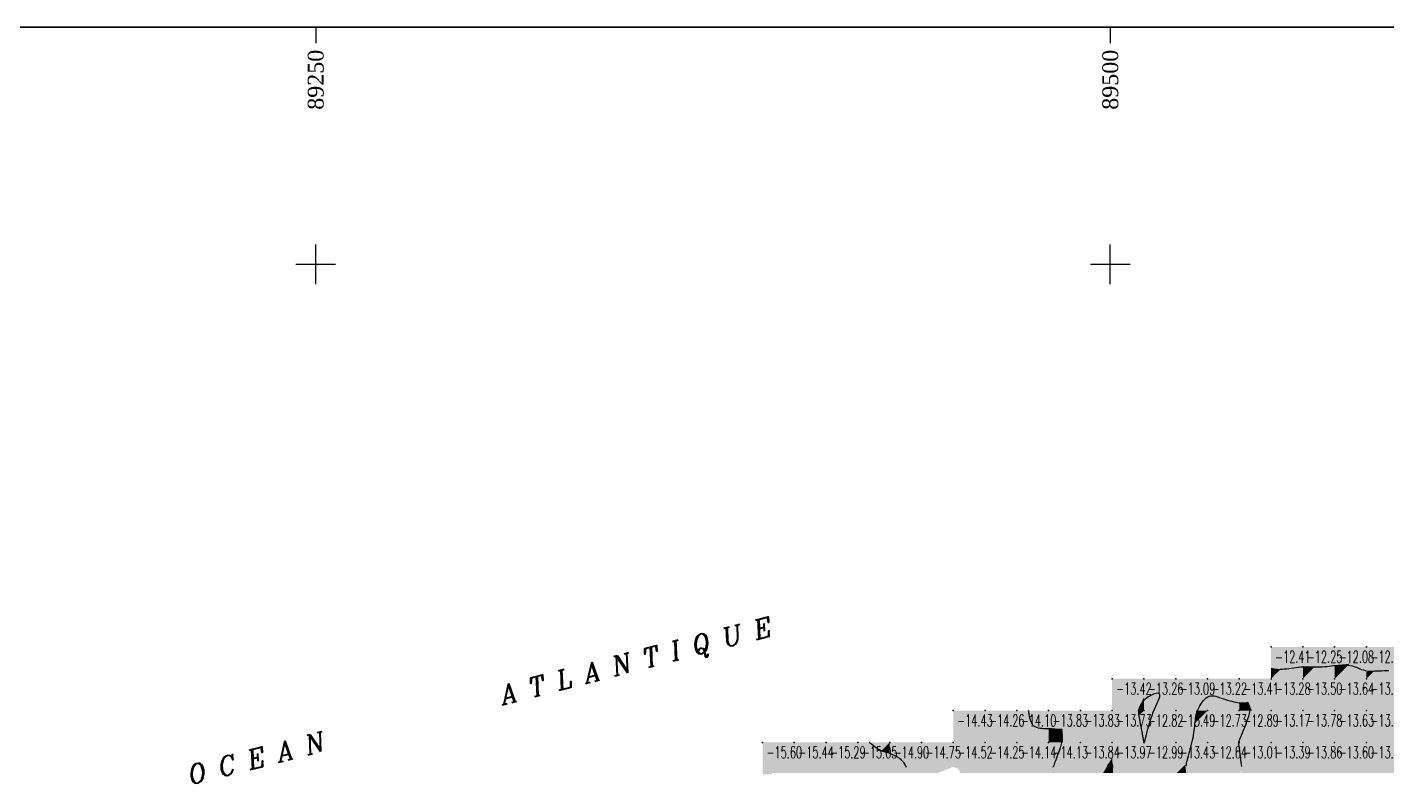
# Model space of a CAD drawing. Header units: millimetres. Extents: x 88261 to 90953, y 390274 to 392322.
# Drawn here: x 89158.9 to 89586.7, y 392089.9 to 392322.1 of the extents above; entities that cross this region are included whole.
import ezdxf
from ezdxf.enums import TextEntityAlignment as Align

# ---------------------------------------------------------------- set-up
doc = ezdxf.new("R2010")
doc.units = ezdxf.units.MM
doc.header["$LTSCALE"] = 25
for name, color, linetype in [('Carroyage(1)', 7, 'Continuous'), ('Carroyage(1)_Croix', 7, 'Continuous'), ('Carroyage(1)_Textes', 7, 'Continuous'), ('CN_03_00', 7, 'Continuous'), ('CN_04_00', 242, 'Continuous'), ('COTEAlt', 7, 'Continuous'), ('HYDRO', 7, 'Continuous'), ('TN_COLORIAGE', 7, 'Continuous')]:
    doc.layers.add(name, color=color, linetype=linetype)
doc.styles.add('ROMANC', font='romanc.shx')
doc.styles.add('Simplex 1.0', font='Simplex.shx', dxfattribs={"width": 0.99, "height": 2.5})
doc.styles.get("Standard").update_dxf_attribs({"font": 'times.ttf'})

# ---------------------------------------------------------------- blocks, each defined once
blk = doc.blocks.new('COTE')
at = {"color": 0}
blk.add_point((0, 0), dxfattribs=at)
at = {"layer": 'COTEAlt'}
blk.add_attdef('ALT', text='', height=3.75, dxfattribs=at).set_placement((1.25, -1.25), align=Align.TOP_LEFT)

msp = doc.modelspace()

# ---------------------------------------------------------------- linework, layer by layer
at = {"elevation": 14.57}
msp.add_lwpolyline([(88260.96, 392322.08), (90951.88, 392322.08), (90951.88, 390274.46), (88260.96, 390274.46)], close=True, dxfattribs=at)
at = {"layer": 'Carroyage(1)'}
for p, q in [((89249.65, 392322.08), (89249.65, 392317.08)), ((89499.65, 392322.08), (89499.65, 392317.08))]:
    msp.add_line(p, q, dxfattribs=at)
msp.add_lwpolyline([(88260.96, 390274.46), (90951.88, 390274.46), (90951.88, 392322.08), (88260.96, 392322.08)], close=True, dxfattribs=at)
at = {"layer": 'Carroyage(1)_Croix'}
for p, q in [((89249.65, 392241.29), (89249.65, 392253.79)), ((89499.65, 392241.29), (89499.65, 392253.79)), ((89243.4, 392247.54), (89255.9, 392247.54)), ((89493.4, 392247.54), (89505.9, 392247.54))]:
    msp.add_line(p, q, dxfattribs=at)
at = {"layer": 'CN_03_00', "flags": 128}
for points, elevation in [([(89550.25, 392120.47), (89550.25, 392120.47), (89550.26, 392120.47), (89550.27, 392120.46), (89550.31, 392120.46), (89550.36, 392120.45), (89550.44, 392120.43), (89550.55, 392120.41), (89550.7, 392120.38), (89550.89, 392120.35), (89551.13, 392120.31), (89551.42, 392120.27), (89551.76, 392120.24), (89552.15, 392120.21), (89552.61, 392120.2), (89553.13, 392120.22), (89553.72, 392120.25), (89554.38, 392120.31), (89555.09, 392120.39), (89555.85, 392120.49), (89556.62, 392120.59), (89557.4, 392120.7), (89558.17, 392120.79), (89558.92, 392120.88), (89559.62, 392120.94), (89560.27, 392120.98), (89560.87, 392120.99), (89561.44, 392120.99), (89561.99, 392120.98), (89562.54, 392120.97), (89563.09, 392120.95), (89563.66, 392120.94), (89564.27, 392120.94), (89564.91, 392120.96), (89565.6, 392120.99), (89566.31, 392121.03), (89567.04, 392121.08), (89567.78, 392121.14), (89568.52, 392121.21), (89569.25, 392121.28), (89569.96, 392121.36), (89570.65, 392121.44), (89571.32, 392121.51), (89571.97, 392121.56), (89572.6, 392121.6), (89573.22, 392121.62), (89573.84, 392121.6), (89574.46, 392121.54), (89575.08, 392121.44), (89575.71, 392121.29), (89576.34, 392121.09), (89576.97, 392120.88), (89577.58, 392120.65), (89578.18, 392120.41), (89578.75, 392120.19), (89579.3, 392120), (89579.81, 392119.84), (89580.28, 392119.73), (89580.72, 392119.66), (89581.15, 392119.63), (89581.59, 392119.62), (89582.04, 392119.64), (89582.52, 392119.67), (89583.05, 392119.7), (89583.64, 392119.73), (89584.3, 392119.76), (89585.02, 392119.78), (89585.78, 392119.8), (89586.56, 392119.81), (89587.35, 392119.83)], -13), ([(89523.52, 392089.75), (89523.59, 392090.3), (89523.69, 392090.89), (89523.84, 392091.55), (89524.02, 392092.26), (89524.23, 392093.01), (89524.46, 392093.8), (89524.69, 392094.61), (89524.93, 392095.43), (89525.15, 392096.26), (89525.36, 392097.09), (89525.54, 392097.9), (89525.7, 392098.69), (89525.84, 392099.47), (89525.95, 392100.23), (89526.05, 392100.96), (89526.14, 392101.66), (89526.22, 392102.33), (89526.29, 392102.97), (89526.35, 392103.58), (89526.42, 392104.17), (89526.49, 392104.73), (89526.57, 392105.28), (89526.68, 392105.82), (89526.82, 392106.37), (89527, 392106.93), (89527.22, 392107.5), (89527.49, 392108.1), (89527.8, 392108.7), (89528.15, 392109.3), (89528.54, 392109.87), (89528.96, 392110.39), (89529.4, 392110.86), (89529.85, 392111.26), (89530.32, 392111.56), (89530.8, 392111.76), (89531.29, 392111.86), (89531.79, 392111.88), (89532.31, 392111.83), (89532.84, 392111.72), (89533.4, 392111.57), (89533.98, 392111.39), (89534.59, 392111.18), (89535.23, 392110.97), (89535.89, 392110.75), (89536.56, 392110.54), (89537.23, 392110.35), (89537.89, 392110.16), (89538.53, 392110), (89539.15, 392109.87), (89539.72, 392109.78), (89540.24, 392109.72), (89540.72, 392109.69), (89541.15, 392109.68), (89541.54, 392109.67), (89541.9, 392109.66), (89542.22, 392109.62), (89542.51, 392109.56), (89542.77, 392109.45), (89543, 392109.29), (89543.21, 392109.07), (89543.37, 392108.79), (89543.49, 392108.43), (89543.55, 392108), (89543.55, 392107.48), (89543.49, 392106.87), (89543.36, 392106.17), (89543.14, 392105.38), (89542.87, 392104.51), (89542.55, 392103.6), (89542.2, 392102.68), (89541.84, 392101.78), (89541.49, 392100.92), (89541.16, 392100.13), (89540.87, 392099.44), (89540.63, 392098.88), (89540.45, 392098.43), (89540.31, 392098.09), (89540.2, 392097.83), (89540.13, 392097.63), (89540.08, 392097.5), (89540.05, 392097.4), (89540.03, 392097.32), (89540.01, 392097.26), (89540, 392097.2), (89539.99, 392097.14), (89539.98, 392097.07), (89539.98, 392097), (89539.99, 392096.91), (89539.99, 392096.81), (89540.01, 392096.69), (89540.03, 392096.55), (89540.05, 392096.38), (89540.08, 392096.16), (89540.12, 392095.91), (89540.16, 392095.6), (89540.21, 392095.23), (89540.27, 392094.79), (89540.34, 392094.27), (89540.41, 392093.68), (89540.41, 392093.68), (89540.49, 392093.03), (89540.58, 392092.34), (89540.67, 392091.64), (89540.76, 392090.94), (89540.85, 392090.27), (89540.93, 392089.66)], -13), ([(89473.86, 392107.24), (89473.86, 392107.24), (89473.87, 392107.22), (89473.87, 392107.19), (89473.88, 392107.12), (89473.9, 392107.01), (89473.92, 392106.85), (89473.96, 392106.62), (89474, 392106.31), (89474.06, 392105.93), (89474.14, 392105.48), (89474.25, 392104.98), (89474.4, 392104.46), (89474.59, 392103.94), (89474.82, 392103.44), (89475.12, 392102.99), (89475.49, 392102.59), (89475.92, 392102.28), (89476.42, 392102.04), (89476.96, 392101.86), (89477.55, 392101.74), (89478.16, 392101.66), (89478.79, 392101.61), (89479.42, 392101.59), (89480.05, 392101.58), (89480.66, 392101.58), (89481.24, 392101.56), (89481.8, 392101.54), (89482.31, 392101.49), (89482.79, 392101.4), (89483.22, 392101.28), (89483.59, 392101.1), (89483.91, 392100.86), (89484.16, 392100.56), (89484.34, 392100.18), (89484.47, 392099.74), (89484.52, 392099.22), (89484.51, 392098.63), (89484.44, 392097.96), (89484.3, 392097.22), (89484.1, 392096.4), (89483.84, 392095.51), (89483.53, 392094.56), (89483.19, 392093.59), (89482.83, 392092.63), (89482.48, 392091.69), (89482.15, 392090.8), (89481.85, 392090.01), (89481.61, 392089.32)], -14), ([(89498.75, 392089.7), (89499.02, 392090.11), (89499.3, 392090.44), (89499.56, 392090.67), (89499.79, 392090.77), (89499.98, 392090.71), (89500.14, 392090.53), (89500.26, 392090.25), (89500.35, 392089.89), (89500.42, 392089.49)], -14)]:
    msp.add_lwpolyline(points, dxfattribs=dict(at, elevation=elevation))
at = {"layer": 'CN_03_00', "elevation": -13, "flags": 128}
msp.add_lwpolyline([(89510.18, 392097.13), (89510.19, 392097.12), (89510.2, 392097.1), (89510.21, 392097.09), (89510.22, 392097.08), (89510.24, 392097.08), (89510.25, 392097.08), (89510.27, 392097.08), (89510.29, 392097.09), (89510.31, 392097.1), (89510.33, 392097.12), (89510.35, 392097.14), (89510.37, 392097.16), (89510.39, 392097.18), (89510.4, 392097.21), (89510.41, 392097.23), (89510.43, 392097.26), (89510.44, 392097.31), (89510.46, 392097.39), (89510.49, 392097.53), (89510.54, 392097.74), (89510.61, 392098.05), (89510.71, 392098.47), (89510.85, 392099.02), (89511.03, 392099.72), (89511.24, 392100.54), (89511.49, 392101.47), (89511.77, 392102.46), (89512.09, 392103.51), (89512.43, 392104.59), (89512.8, 392105.67), (89513.2, 392106.72), (89513.61, 392107.73), (89514.03, 392108.67), (89514.42, 392109.55), (89514.76, 392110.34), (89515.03, 392111.03), (89515.21, 392111.61), (89515.26, 392112.08), (89515.17, 392112.41), (89514.93, 392112.6), (89514.54, 392112.66), (89514.05, 392112.6), (89513.48, 392112.45), (89512.86, 392112.21), (89512.23, 392111.9), (89511.61, 392111.53), (89511.04, 392111.13), (89510.53, 392110.7), (89510.09, 392110.25), (89509.72, 392109.8), (89509.4, 392109.34), (89509.14, 392108.89), (89508.94, 392108.46), (89508.78, 392108.05), (89508.66, 392107.67), (89508.58, 392107.33), (89508.53, 392107.01), (89508.52, 392106.69), (89508.54, 392106.36), (89508.58, 392106), (89508.65, 392105.58), (89508.74, 392105.1), (89508.85, 392104.52), (89508.98, 392103.85), (89509.11, 392103.1), (89509.26, 392102.3), (89509.41, 392101.48), (89509.55, 392100.68), (89509.68, 392099.91), (89509.81, 392099.22), (89509.91, 392098.63), (89509.99, 392098.16), (89510.06, 392097.8), (89510.1, 392097.55), (89510.13, 392097.37), (89510.15, 392097.26), (89510.16, 392097.19), (89510.17, 392097.16), (89510.18, 392097.15), (89510.18, 392097.13)], close=True, dxfattribs=at)
at = {"layer": 'CN_04_00', "elevation": -15, "flags": 128}
msp.add_lwpolyline([(89435.53, 392089.31), (89435.33, 392089.89), (89435.05, 392090.41), (89434.7, 392090.89), (89434.31, 392091.33), (89433.88, 392091.73), (89433.43, 392092.1), (89432.95, 392092.44), (89432.46, 392092.74), (89431.96, 392093.01), (89431.46, 392093.26), (89430.98, 392093.47), (89430.51, 392093.65), (89430.06, 392093.8), (89429.63, 392093.93), (89429.22, 392094.05), (89428.82, 392094.17), (89428.43, 392094.29), (89428.04, 392094.42), (89427.65, 392094.58), (89427.25, 392094.76), (89426.85, 392094.99), (89426.44, 392095.24), (89426.04, 392095.51), (89425.66, 392095.78), (89425.3, 392096.06), (89424.96, 392096.32), (89424.67, 392096.56), (89424.42, 392096.76), (89424.23, 392096.92), (89424.09, 392097.04), (89423.98, 392097.12), (89423.91, 392097.18), (89423.87, 392097.21), (89423.85, 392097.23), (89423.84, 392097.24), (89423.84, 392097.24)], dxfattribs=at)
at = {"layer": 'TN_COLORIAGE', "color": 211}
for points in [[(89550.25, 392120.47, -12.25), (89552.96, 392119.95, -12.25), (89550.25, 392127.24, -12.25), (89560.25, 392127.24, -12.25)], [(89552.96, 392119.95, -12.25), (89560.25, 392121.23, -12.25), (89560.25, 392127.24, -12.25)], [(89560.25, 392121.23, -12.08), (89563.77, 392120.76, -12.08), (89560.25, 392127.24, -12.08), (89570.25, 392127.24, -12.08)], [(89563.77, 392120.76, -12.08), (89570.25, 392121.35, -12.08), (89570.25, 392127.24, -12.08)], [(89575, 392121.99, -12.08), (89570.25, 392121.35, -12.08), (89580.25, 392127.24, -12.08), (89570.25, 392127.24, -12.08)], [(89580.25, 392119.3, -12.29), (89575, 392121.99, -12.29), (89580.25, 392127.24, -12.29)], [(89582.84, 392119.83, -12.29), (89580.25, 392119.3, -12.29), (89590.25, 392127.24, -12.29), (89580.25, 392127.24, -12.29)], [(89590.25, 392119.78, -12.47), (89582.84, 392119.83, -12.47), (89590.25, 392127.24, -12.47)], [(89510.25, 392111.4, -12.82), (89508.26, 392107.24, -12.82), (89510.25, 392107.24, -12.82)], [(89516.96, 392113.95, -12.82), (89510.25, 392111.4, -12.82), (89510.25, 392107.24, -12.82)], [(89516.96, 392113.95, -12.82), (89512.95, 392107.24, -12.82), (89510.25, 392107.24, -12.82)], [(89530.25, 392112.72, -12.73), (89526.68, 392107.24, -12.73), (89530.25, 392107.24, -12.73)], [(89530.25, 392112.72, -12.73), (89534.26, 392111.26, -12.73), (89530.25, 392107.24, -12.73)], [(89540.25, 392109.35, -12.73), (89534.26, 392111.26, -12.73), (89540.25, 392107.24, -12.73), (89530.25, 392107.24, -12.73)], [(89508.26, 392107.24, -12.82), (89508.67, 392105.66, -12.82), (89510.25, 392107.24, -12.82)], [(89510.16, 392097.24, -12.82), (89508.67, 392105.66, -12.82), (89510.25, 392097.24, -12.82), (89510.25, 392107.24, -12.82)], [(89510.43, 392097.42, -12.82), (89512.95, 392107.24, -12.82), (89510.25, 392097.24, -12.82), (89510.25, 392107.24, -12.82)], [(89526.35, 392103.34, -12.64), (89525.64, 392097.24, -12.64), (89530.25, 392107.24, -12.64), (89530.25, 392097.24, -12.64)], [(89526.35, 392103.34, -12.73), (89526.68, 392107.24, -12.73), (89530.25, 392107.24, -12.73)], [(89530.25, 392107.24, -12.89), (89530.25, 392097.24, -12.89), (89540.25, 392107.24, -12.89)], [(89540.25, 392098.04, -12.64), (89540, 392097.24, -12.64), (89540.25, 392107.24, -12.64), (89530.25, 392097.24, -12.64)], [(89544.21, 392107.24, -12.89), (89543.04, 392110.03, -12.89), (89540.25, 392107.24, -12.89)], [(89543.04, 392110.03, -12.89), (89540.25, 392109.35, -12.89), (89540.25, 392107.24, -12.89)], [(89540.25, 392098.04, -12.89), (89544.21, 392107.24, -12.89), (89540.25, 392107.24, -12.89)], [(89510.25, 392097.02, -12.99), (89510.16, 392097.15, -12.99), (89510.25, 392097.24, -12.99)], [(89510.16, 392097.24, -12.99), (89510.16, 392097.15, -12.99), (89510.25, 392097.24, -12.99)], [(89510.45, 392097.24, -12.99), (89510.43, 392097.42, -12.99), (89510.25, 392097.24, -12.99)], [(89510.25, 392097.02, -12.99), (89510.45, 392097.24, -12.99), (89510.25, 392097.24, -12.99)], [(89523.59, 392087.24, -12.64), (89523.23, 392090.22, -12.64), (89530.25, 392087.24, -12.64), (89530.25, 392097.24, -12.64)], [(89523.23, 392090.22, -12.64), (89525.64, 392097.24, -12.64), (89530.25, 392097.24, -12.64)], [(89539.95, 392096.94, -12.64), (89540, 392097.24, -12.64), (89530.25, 392087.24, -12.64), (89530.25, 392097.24, -12.64)], [(89540.25, 392095.16, -12.69), (89539.95, 392096.94, -12.69), (89540.25, 392087.24, -12.69), (89530.25, 392087.24, -12.69)], [(89540.25, 392095.16, -12.96), (89541.08, 392088.08, -12.96), (89540.25, 392087.24, -12.96)]]:
    msp.add_solid(points, dxfattribs=at)
at = {"layer": 'TN_COLORIAGE', "color": 221}
for points in [[(89560.25, 392117.24, -13), (89560.25, 392121.23, -13), (89550.25, 392117.24, -13), (89552.96, 392119.95, -13)], [(89552.96, 392119.95, -13.28), (89550.25, 392120.47, -13.28), (89550.25, 392117.24, -13.28)], [(89570.25, 392117.24, -13), (89570.25, 392121.35, -13), (89560.25, 392117.24, -13), (89563.77, 392120.76, -13)], [(89563.77, 392120.76, -13.5), (89560.25, 392121.23, -13.5), (89560.25, 392117.24, -13.5)], [(89570.25, 392121.35, -13.64), (89575, 392121.99, -13.64), (89570.25, 392117.24, -13.64)], [(89570.25, 392117.24, -13), (89575, 392121.99, -13), (89580.25, 392117.24, -13), (89580.25, 392119.3, -13)], [(89580.25, 392119.3, -13.18), (89582.84, 392119.83, -13.18), (89580.25, 392117.24, -13.18)], [(89580.25, 392117.24, -13), (89582.84, 392119.83, -13), (89590.25, 392117.24, -13), (89590.25, 392119.78, -13)], [(89500.25, 392117.24, -13.26), (89500.25, 392107.24, -13.26), (89510.25, 392117.24, -13.26)], [(89500.25, 392107.24, -13), (89508.26, 392107.24, -13), (89510.25, 392117.24, -13), (89510.25, 392111.4, -13)], [(89510.25, 392117.24, -13), (89510.25, 392111.4, -13), (89520.25, 392117.24, -13), (89516.96, 392113.95, -13)], [(89520.25, 392107.24, -13), (89512.95, 392107.24, -13), (89520.25, 392117.24, -13), (89516.96, 392113.95, -13)], [(89520.25, 392117.24, -13.22), (89520.25, 392107.24, -13.22), (89530.25, 392117.24, -13.22)], [(89520.25, 392107.24, -13), (89526.68, 392107.24, -13), (89530.25, 392117.24, -13), (89530.25, 392112.72, -13)], [(89540.25, 392117.24, -13), (89534.26, 392111.26, -13), (89530.25, 392117.24, -13), (89530.25, 392112.72, -13)], [(89534.26, 392111.26, -13.41), (89540.25, 392109.35, -13.41), (89540.25, 392117.24, -13.41)], [(89540.25, 392117.24, -13), (89540.25, 392109.35, -13), (89550.25, 392117.24, -13), (89543.04, 392110.03, -13)], [(89550.25, 392117.24, -13), (89543.04, 392110.03, -13), (89550.25, 392107.24, -13), (89544.21, 392107.24, -13)], [(89550.25, 392107.24, -13.5), (89560.25, 392107.24, -13.5), (89560.25, 392117.24, -13.5)], [(89550.25, 392117.24, -13.5), (89550.25, 392107.24, -13.5), (89560.25, 392117.24, -13.5)], [(89560.25, 392117.24, -13.64), (89560.25, 392107.24, -13.64), (89570.25, 392117.24, -13.64)], [(89560.25, 392107.24, -13.64), (89570.25, 392107.24, -13.64), (89570.25, 392117.24, -13.64)], [(89570.25, 392117.24, -13.18), (89570.25, 392107.24, -13.18), (89580.25, 392117.24, -13.18)], [(89570.25, 392107.24, -13.18), (89580.25, 392107.24, -13.18), (89580.25, 392117.24, -13.18)], [(89580.25, 392117.24, -13.18), (89580.25, 392107.24, -13.18), (89590.25, 392117.24, -13.18)], [(89580.25, 392107.24, -13.18), (89590.25, 392107.24, -13.18), (89590.25, 392117.24, -13.18)], [(89473.86, 392107.24, -13.83), (89474.7, 392101.69, -13.83), (89480.25, 392107.24, -13.83)], [(89480.25, 392101.55, -13.83), (89474.7, 392101.69, -13.83), (89480.25, 392107.24, -13.83)], [(89484.6, 392101.6, -13.83), (89480.25, 392101.55, -13.83), (89490.25, 392107.24, -13.83), (89480.25, 392107.24, -13.83)], [(89484.78, 392097.24, -13.83), (89484.6, 392101.6, -13.83), (89490.25, 392097.24, -13.83), (89490.25, 392107.24, -13.83)], [(89500.25, 392097.24, -13.84), (89500.25, 392107.24, -13.84), (89490.25, 392097.24, -13.84)], [(89490.25, 392107.24, -13.73), (89490.25, 392097.24, -13.73), (89500.25, 392107.24, -13.73)], [(89500.25, 392097.24, -13), (89508.67, 392105.66, -13), (89500.25, 392107.24, -13), (89508.26, 392107.24, -13)], [(89512.95, 392107.24, -13.49), (89510.43, 392097.42, -13.49), (89520.25, 392107.24, -13.49)], [(89520.25, 392107.24, -13), (89510.43, 392097.42, -13), (89520.25, 392097.24, -13), (89510.45, 392097.24, -13)], [(89520.25, 392107.24, -13), (89526.68, 392107.24, -13), (89520.25, 392097.24, -13), (89526.35, 392103.34, -13)], [(89550.25, 392107.24, -13), (89544.21, 392107.24, -13), (89540.25, 392097.24, -13), (89540.25, 392098.04, -13)], [(89540.25, 392097.24, -13.17), (89550.25, 392097.24, -13.17), (89550.25, 392107.24, -13.17)], [(89550.25, 392097.24, -13.78), (89560.25, 392097.24, -13.78), (89560.25, 392107.24, -13.78)], [(89550.25, 392107.24, -13.78), (89550.25, 392097.24, -13.78), (89560.25, 392107.24, -13.78)], [(89560.25, 392107.24, -13.63), (89560.25, 392097.24, -13.63), (89570.25, 392107.24, -13.63)], [(89560.25, 392097.24, -13.63), (89570.25, 392097.24, -13.63), (89570.25, 392107.24, -13.63)], [(89570.25, 392097.24, -13.61), (89580.25, 392097.24, -13.61), (89580.25, 392107.24, -13.61)], [(89570.25, 392107.24, -13.61), (89570.25, 392097.24, -13.61), (89580.25, 392107.24, -13.61)], [(89580.25, 392107.24, -13.02), (89580.25, 392097.24, -13.02), (89590.25, 392107.24, -13.02)], [(89580.25, 392097.24, -13.02), (89590.25, 392097.24, -13.02), (89590.25, 392107.24, -13.02)], [(89508.67, 392105.66, -13.97), (89510.16, 392097.24, -13.97), (89500.25, 392097.24, -13.97)], [(89525.64, 392097.24, -13.43), (89526.35, 392103.34, -13.43), (89520.25, 392097.24, -13.43)], [(89540, 392097.24, -13.01), (89540.25, 392098.04, -13.01), (89540.25, 392097.24, -13.01)], [(89480.86, 392087.86, -13.84), (89484.78, 392097.24, -13.84), (89490.25, 392097.24, -13.84)], [(89481.43, 392087.24, -13.84), (89480.86, 392087.86, -13.84), (89490.25, 392087.24, -13.84), (89490.25, 392097.24, -13.84)], [(89490.25, 392097.24, -13.97), (89490.25, 392087.24, -13.97), (89500.25, 392097.24, -13.97)], [(89500.25, 392092.45, -13.92), (89497.19, 392087.24, -13.92), (89500.25, 392097.24, -13.92), (89490.25, 392087.24, -13.92)], [(89500.25, 392092.45, -13), (89500.57, 392087.56, -13), (89500.25, 392097.24, -13), (89510.16, 392097.15, -13)], [(89510.16, 392097.15, -13.97), (89510.16, 392097.24, -13.97), (89500.25, 392097.24, -13.97)], [(89500.78, 392087.24, -13), (89500.57, 392087.56, -13), (89510.25, 392087.24, -13), (89510.16, 392097.15, -13)], [(89510.16, 392097.15, -13.39), (89510.25, 392097.02, -13.39), (89510.25, 392087.24, -13.39)], [(89520.25, 392097.24, -13), (89510.45, 392097.24, -13), (89510.25, 392087.24, -13), (89510.25, 392097.02, -13)], [(89510.25, 392087.24, -13.43), (89520.25, 392087.24, -13.43), (89520.25, 392097.24, -13.43)], [(89520.25, 392097.24, -13), (89525.64, 392097.24, -13), (89520.25, 392087.24, -13), (89523.23, 392090.22, -13)], [(89540, 392097.24, -13.01), (89539.95, 392096.94, -13.01), (89540.25, 392097.24, -13.01)], [(89539.95, 392096.94, -13.01), (89540.25, 392095.16, -13.01), (89540.25, 392097.24, -13.01)], [(89550.25, 392097.24, -13), (89541.08, 392088.08, -13), (89540.25, 392097.24, -13), (89540.25, 392095.16, -13)], [(89550.25, 392097.24, -13), (89541.08, 392088.08, -13), (89550.25, 392087.24, -13), (89541.47, 392087.24, -13)], [(89550.25, 392087.24, -13.86), (89560.25, 392087.24, -13.86), (89560.25, 392097.24, -13.86)], [(89550.25, 392097.24, -13.86), (89550.25, 392087.24, -13.86), (89560.25, 392097.24, -13.86)], [(89560.25, 392097.24, -13.6), (89560.25, 392087.24, -13.6), (89570.25, 392097.24, -13.6)], [(89560.25, 392087.24, -13.6), (89570.25, 392087.24, -13.6), (89570.25, 392097.24, -13.6)], [(89570.25, 392087.24, -13.59), (89580.25, 392087.24, -13.59), (89580.25, 392097.24, -13.59)], [(89570.25, 392097.24, -13.59), (89570.25, 392087.24, -13.59), (89580.25, 392097.24, -13.59)], [(89580.25, 392087.24, -13.14), (89590.25, 392087.24, -13.14), (89590.25, 392097.24, -13.14)], [(89580.25, 392097.24, -13.14), (89580.25, 392087.24, -13.14), (89590.25, 392097.24, -13.14)], [(89523.23, 392090.22, -13.15), (89523.59, 392087.24, -13.15), (89520.25, 392087.24, -13.15)]]:
    msp.add_solid(points, dxfattribs=at)
at = {"layer": 'TN_COLORIAGE', "color": 231}
for points in [[(89450.25, 392107.24, -14.26), (89450.25, 392097.24, -14.26), (89460.25, 392107.24, -14.26)], [(89460.25, 392097.24, -14.52), (89460.25, 392107.24, -14.52), (89450.25, 392097.24, -14.52)], [(89460.25, 392107.24, -14.1), (89460.25, 392097.24, -14.1), (89470.25, 392107.24, -14.1)], [(89470.25, 392097.24, -14.25), (89470.25, 392107.24, -14.25), (89460.25, 392097.24, -14.25)], [(89470.25, 392097.24, -14), (89474.7, 392101.69, -14), (89470.25, 392107.24, -14), (89473.86, 392107.24, -14)], [(89470.25, 392097.24, -14), (89474.7, 392101.69, -14), (89480.25, 392097.24, -14), (89480.25, 392101.55, -14)], [(89480.25, 392101.55, -14.13), (89484.6, 392101.6, -14.13), (89480.25, 392097.24, -14.13)], [(89484.6, 392101.6, -14.13), (89484.78, 392097.24, -14.13), (89480.25, 392097.24, -14.13)], [(89423.84, 392097.24, -14.9), (89427.36, 392094.35, -14.9), (89430.25, 392097.24, -14.9)], [(89430.25, 392093.96, -14.9), (89427.36, 392094.35, -14.9), (89430.25, 392097.24, -14.9)], [(89430.25, 392093.96, -14.75), (89434.7, 392091.69, -14.75), (89430.25, 392097.24, -14.75), (89440.25, 392097.24, -14.75)], [(89436.83, 392087.24, -14.75), (89434.7, 392091.69, -14.75), (89440.25, 392087.24, -14.75), (89440.25, 392097.24, -14.75)], [(89444.44, 392087.24, -14.52), (89450.25, 392089.53, -14.52), (89440.25, 392087.24, -14.52), (89450.25, 392097.24, -14.52)], [(89440.25, 392097.24, -14.52), (89440.25, 392087.24, -14.52), (89450.25, 392097.24, -14.52)], [(89450.25, 392089.53, -14.25), (89451.87, 392088.86, -14.25), (89450.25, 392097.24, -14.25), (89460.25, 392097.24, -14.25)], [(89452.74, 392087.24, -14.25), (89451.87, 392088.86, -14.25), (89460.25, 392087.24, -14.25), (89460.25, 392097.24, -14.25)], [(89460.25, 392097.24, -14.14), (89460.25, 392087.24, -14.14), (89470.25, 392097.24, -14.14)], [(89460.25, 392087.24, -14.14), (89470.25, 392087.24, -14.14), (89470.25, 392097.24, -14.14)], [(89470.25, 392087.24, -14.13), (89480.25, 392087.24, -14.13), (89480.25, 392097.24, -14.13)], [(89470.25, 392097.24, -14.13), (89470.25, 392087.24, -14.13), (89480.25, 392097.24, -14.13)], [(89480.25, 392097.24, -14), (89484.78, 392097.24, -14), (89480.25, 392087.24, -14), (89480.86, 392087.86, -14)], [(89497.19, 392087.24, -14.03), (89500.25, 392092.45, -14.03), (89500.25, 392087.24, -14.03)], [(89500.57, 392087.56, -14.03), (89500.25, 392092.45, -14.03), (89500.25, 392087.24, -14.03)]]:
    msp.add_solid(points, dxfattribs=at)
at = {"layer": 'TN_COLORIAGE', "color": 241}
for points in [[(89390.25, 392097.24, -15.44), (89390.25, 392087.24, -15.44), (89400.25, 392097.24, -15.44)], [(89400.25, 392087.24, -15.82), (89400.25, 392097.24, -15.82), (89390.25, 392087.24, -15.82)], [(89400.25, 392097.24, -15.29), (89400.25, 392087.24, -15.29), (89410.25, 392097.24, -15.29)], [(89410.25, 392087.24, -15.67), (89410.25, 392097.24, -15.67), (89400.25, 392087.24, -15.67)], [(89410.25, 392097.24, -15.05), (89410.25, 392087.24, -15.05), (89420.25, 392097.24, -15.05)], [(89420.25, 392087.24, -15.27), (89420.25, 392097.24, -15.27), (89410.25, 392087.24, -15.27)], [(89420.25, 392087.24, -15), (89427.36, 392094.35, -15), (89420.25, 392097.24, -15), (89423.84, 392097.24, -15)], [(89420.25, 392087.24, -15), (89427.36, 392094.35, -15), (89430.25, 392087.24, -15), (89430.25, 392093.96, -15)], [(89434.7, 392091.69, -15.2), (89430.25, 392093.96, -15.2), (89430.25, 392087.24, -15.2)], [(89434.7, 392091.69, -15.2), (89436.83, 392087.24, -15.2), (89430.25, 392087.24, -15.2)]]:
    msp.add_solid(points, dxfattribs=at)

# ---------------------------------------------------------------- block references
at = {"layer": 'COTEAlt'}
ref = msp.add_blockref('COTE', (89550.25, 392127.24), dxfattribs=at)
ref.add_attrib('ALT', '-12.41', dxfattribs={"height": 3.75, "style": 'Simplex 1.0', "width": 0.6}).set_placement((89551.5, 392125.99), align=Align.TOP_LEFT)
ref = msp.add_blockref('COTE', (89560.25, 392127.24), dxfattribs=at)
ref.add_attrib('ALT', '-12.25', dxfattribs={"height": 3.75, "style": 'Simplex 1.0', "width": 0.6}).set_placement((89561.5, 392125.99), align=Align.TOP_LEFT)
ref = msp.add_blockref('COTE', (89570.25, 392127.24), dxfattribs=at)
ref.add_attrib('ALT', '-12.08', dxfattribs={"height": 3.75, "style": 'Simplex 1.0', "width": 0.6}).set_placement((89571.5, 392125.99), align=Align.TOP_LEFT)
ref = msp.add_blockref('COTE', (89580.25, 392127.24), dxfattribs=at)
ref.add_attrib('ALT', '-12.29', dxfattribs={"height": 3.75, "style": 'Simplex 1.0', "width": 0.6}).set_placement((89581.5, 392125.99), align=Align.TOP_LEFT)
ref = msp.add_blockref('COTE', (89500.25, 392117.24), dxfattribs=at)
ref.add_attrib('ALT', '-13.42', dxfattribs={"height": 3.75, "style": 'Simplex 1.0', "width": 0.6}).set_placement((89501.5, 392115.99), align=Align.TOP_LEFT)
ref = msp.add_blockref('COTE', (89510.25, 392117.24), dxfattribs=at)
ref.add_attrib('ALT', '-13.26', dxfattribs={"height": 3.75, "style": 'Simplex 1.0', "width": 0.6}).set_placement((89511.5, 392115.99), align=Align.TOP_LEFT)
ref = msp.add_blockref('COTE', (89520.25, 392117.24), dxfattribs=at)
ref.add_attrib('ALT', '-13.09', dxfattribs={"height": 3.75, "style": 'Simplex 1.0', "width": 0.6}).set_placement((89521.5, 392115.99), align=Align.TOP_LEFT)
ref = msp.add_blockref('COTE', (89530.25, 392117.24), dxfattribs=at)
ref.add_attrib('ALT', '-13.22', dxfattribs={"height": 3.75, "style": 'Simplex 1.0', "width": 0.6}).set_placement((89531.5, 392115.99), align=Align.TOP_LEFT)
ref = msp.add_blockref('COTE', (89540.25, 392117.24), dxfattribs=at)
ref.add_attrib('ALT', '-13.41', dxfattribs={"height": 3.75, "style": 'Simplex 1.0', "width": 0.6}).set_placement((89541.5, 392115.99), align=Align.TOP_LEFT)
ref = msp.add_blockref('COTE', (89550.25, 392117.24), dxfattribs=at)
ref.add_attrib('ALT', '-13.28', dxfattribs={"height": 3.75, "style": 'Simplex 1.0', "width": 0.6}).set_placement((89551.5, 392115.99), align=Align.TOP_LEFT)
ref = msp.add_blockref('COTE', (89560.25, 392117.24), dxfattribs=at)
ref.add_attrib('ALT', '-13.50', dxfattribs={"height": 3.75, "style": 'Simplex 1.0', "width": 0.6}).set_placement((89561.5, 392115.99), align=Align.TOP_LEFT)
ref = msp.add_blockref('COTE', (89570.25, 392117.24), dxfattribs=at)
ref.add_attrib('ALT', '-13.64', dxfattribs={"height": 3.75, "style": 'Simplex 1.0', "width": 0.6}).set_placement((89571.5, 392115.99), align=Align.TOP_LEFT)
ref = msp.add_blockref('COTE', (89580.25, 392117.24), dxfattribs=at)
ref.add_attrib('ALT', '-13.18', dxfattribs={"height": 3.75, "style": 'Simplex 1.0', "width": 0.6}).set_placement((89581.5, 392115.99), align=Align.TOP_LEFT)
ref = msp.add_blockref('COTE', (89450.25, 392107.24), dxfattribs=at)
ref.add_attrib('ALT', '-14.43', dxfattribs={"height": 3.75, "style": 'Simplex 1.0', "width": 0.6}).set_placement((89451.5, 392105.99), align=Align.TOP_LEFT)
ref = msp.add_blockref('COTE', (89460.25, 392107.24), dxfattribs=at)
ref.add_attrib('ALT', '-14.26', dxfattribs={"height": 3.75, "style": 'Simplex 1.0', "width": 0.6}).set_placement((89461.5, 392105.99), align=Align.TOP_LEFT)
ref = msp.add_blockref('COTE', (89470.25, 392107.24), dxfattribs=at)
ref.add_attrib('ALT', '-14.10', dxfattribs={"height": 3.75, "style": 'Simplex 1.0', "width": 0.6}).set_placement((89471.5, 392105.99), align=Align.TOP_LEFT)
ref = msp.add_blockref('COTE', (89480.25, 392107.24), dxfattribs=at)
ref.add_attrib('ALT', '-13.83', dxfattribs={"height": 3.75, "style": 'Simplex 1.0', "width": 0.6}).set_placement((89481.5, 392105.99), align=Align.TOP_LEFT)
ref = msp.add_blockref('COTE', (89490.25, 392107.24), dxfattribs=at)
ref.add_attrib('ALT', '-13.83', dxfattribs={"height": 3.75, "style": 'Simplex 1.0', "width": 0.6}).set_placement((89491.5, 392105.99), align=Align.TOP_LEFT)
ref = msp.add_blockref('COTE', (89500.25, 392107.24), dxfattribs=at)
ref.add_attrib('ALT', '-13.73', dxfattribs={"height": 3.75, "style": 'Simplex 1.0', "width": 0.6}).set_placement((89501.5, 392105.99), align=Align.TOP_LEFT)
ref = msp.add_blockref('COTE', (89510.25, 392107.24), dxfattribs=at)
ref.add_attrib('ALT', '-12.82', dxfattribs={"height": 3.75, "style": 'Simplex 1.0', "width": 0.6}).set_placement((89511.5, 392105.99), align=Align.TOP_LEFT)
ref = msp.add_blockref('COTE', (89520.25, 392107.24), dxfattribs=at)
ref.add_attrib('ALT', '-13.49', dxfattribs={"height": 3.75, "style": 'Simplex 1.0', "width": 0.6}).set_placement((89521.5, 392105.99), align=Align.TOP_LEFT)
ref = msp.add_blockref('COTE', (89530.25, 392107.24), dxfattribs=at)
ref.add_attrib('ALT', '-12.73', dxfattribs={"height": 3.75, "style": 'Simplex 1.0', "width": 0.6}).set_placement((89531.5, 392105.99), align=Align.TOP_LEFT)
ref = msp.add_blockref('COTE', (89540.25, 392107.24), dxfattribs=at)
ref.add_attrib('ALT', '-12.89', dxfattribs={"height": 3.75, "style": 'Simplex 1.0', "width": 0.6}).set_placement((89541.5, 392105.99), align=Align.TOP_LEFT)
ref = msp.add_blockref('COTE', (89550.25, 392107.24), dxfattribs=at)
ref.add_attrib('ALT', '-13.17', dxfattribs={"height": 3.75, "style": 'Simplex 1.0', "width": 0.6}).set_placement((89551.5, 392105.99), align=Align.TOP_LEFT)
ref = msp.add_blockref('COTE', (89560.25, 392107.24), dxfattribs=at)
ref.add_attrib('ALT', '-13.78', dxfattribs={"height": 3.75, "style": 'Simplex 1.0', "width": 0.6}).set_placement((89561.5, 392105.99), align=Align.TOP_LEFT)
ref = msp.add_blockref('COTE', (89570.25, 392107.24), dxfattribs=at)
ref.add_attrib('ALT', '-13.63', dxfattribs={"height": 3.75, "style": 'Simplex 1.0', "width": 0.6}).set_placement((89571.5, 392105.99), align=Align.TOP_LEFT)
ref = msp.add_blockref('COTE', (89580.25, 392107.24), dxfattribs=at)
ref.add_attrib('ALT', '-13.61', dxfattribs={"height": 3.75, "style": 'Simplex 1.0', "width": 0.6}).set_placement((89581.5, 392105.99), align=Align.TOP_LEFT)
ref = msp.add_blockref('COTE', (89390.25, 392097.24), dxfattribs=at)
ref.add_attrib('ALT', '-15.60', dxfattribs={"height": 3.75, "style": 'Simplex 1.0', "width": 0.6}).set_placement((89391.5, 392095.99), align=Align.TOP_LEFT)
ref = msp.add_blockref('COTE', (89400.25, 392097.24), dxfattribs=at)
ref.add_attrib('ALT', '-15.44', dxfattribs={"height": 3.75, "style": 'Simplex 1.0', "width": 0.6}).set_placement((89401.5, 392095.99), align=Align.TOP_LEFT)
ref = msp.add_blockref('COTE', (89410.25, 392097.24), dxfattribs=at)
ref.add_attrib('ALT', '-15.29', dxfattribs={"height": 3.75, "style": 'Simplex 1.0', "width": 0.6}).set_placement((89411.5, 392095.99), align=Align.TOP_LEFT)
ref = msp.add_blockref('COTE', (89420.25, 392097.24), dxfattribs=at)
ref.add_attrib('ALT', '-15.05', dxfattribs={"height": 3.75, "style": 'Simplex 1.0', "width": 0.6}).set_placement((89421.5, 392095.99), align=Align.TOP_LEFT)
ref = msp.add_blockref('COTE', (89430.25, 392097.24), dxfattribs=at)
ref.add_attrib('ALT', '-14.90', dxfattribs={"height": 3.75, "style": 'Simplex 1.0', "width": 0.6}).set_placement((89431.5, 392095.99), align=Align.TOP_LEFT)
ref = msp.add_blockref('COTE', (89440.25, 392097.24), dxfattribs=at)
ref.add_attrib('ALT', '-14.75', dxfattribs={"height": 3.75, "style": 'Simplex 1.0', "width": 0.6}).set_placement((89441.5, 392095.99), align=Align.TOP_LEFT)
ref = msp.add_blockref('COTE', (89450.25, 392097.24), dxfattribs=at)
ref.add_attrib('ALT', '-14.52', dxfattribs={"height": 3.75, "style": 'Simplex 1.0', "width": 0.6}).set_placement((89451.5, 392095.99), align=Align.TOP_LEFT)
ref = msp.add_blockref('COTE', (89460.25, 392097.24), dxfattribs=at)
ref.add_attrib('ALT', '-14.25', dxfattribs={"height": 3.75, "style": 'Simplex 1.0', "width": 0.6}).set_placement((89461.5, 392095.99), align=Align.TOP_LEFT)
ref = msp.add_blockref('COTE', (89470.25, 392097.24), dxfattribs=at)
ref.add_attrib('ALT', '-14.14', dxfattribs={"height": 3.75, "style": 'Simplex 1.0', "width": 0.6}).set_placement((89471.5, 392095.99), align=Align.TOP_LEFT)
ref = msp.add_blockref('COTE', (89480.25, 392097.24), dxfattribs=at)
ref.add_attrib('ALT', '-14.13', dxfattribs={"height": 3.75, "style": 'Simplex 1.0', "width": 0.6}).set_placement((89481.5, 392095.99), align=Align.TOP_LEFT)
ref = msp.add_blockref('COTE', (89490.25, 392097.24), dxfattribs=at)
ref.add_attrib('ALT', '-13.84', dxfattribs={"height": 3.75, "style": 'Simplex 1.0', "width": 0.6}).set_placement((89491.5, 392095.99), align=Align.TOP_LEFT)
ref = msp.add_blockref('COTE', (89500.25, 392097.24), dxfattribs=at)
ref.add_attrib('ALT', '-13.97', dxfattribs={"height": 3.75, "style": 'Simplex 1.0', "width": 0.6}).set_placement((89501.5, 392095.99), align=Align.TOP_LEFT)
ref = msp.add_blockref('COTE', (89510.25, 392097.24), dxfattribs=at)
ref.add_attrib('ALT', '-12.99', dxfattribs={"height": 3.75, "style": 'Simplex 1.0', "width": 0.6}).set_placement((89511.5, 392095.99), align=Align.TOP_LEFT)
ref = msp.add_blockref('COTE', (89520.25, 392097.24), dxfattribs=at)
ref.add_attrib('ALT', '-13.43', dxfattribs={"height": 3.75, "style": 'Simplex 1.0', "width": 0.6}).set_placement((89521.5, 392095.99), align=Align.TOP_LEFT)
ref = msp.add_blockref('COTE', (89530.25, 392097.24), dxfattribs=at)
ref.add_attrib('ALT', '-12.64', dxfattribs={"height": 3.75, "style": 'Simplex 1.0', "width": 0.6}).set_placement((89531.5, 392095.99), align=Align.TOP_LEFT)
ref = msp.add_blockref('COTE', (89540.25, 392097.24), dxfattribs=at)
ref.add_attrib('ALT', '-13.01', dxfattribs={"height": 3.75, "style": 'Simplex 1.0', "width": 0.6}).set_placement((89541.5, 392095.99), align=Align.TOP_LEFT)
ref = msp.add_blockref('COTE', (89550.25, 392097.24), dxfattribs=at)
ref.add_attrib('ALT', '-13.39', dxfattribs={"height": 3.75, "style": 'Simplex 1.0', "width": 0.6}).set_placement((89551.5, 392095.99), align=Align.TOP_LEFT)
ref = msp.add_blockref('COTE', (89560.25, 392097.24), dxfattribs=at)
ref.add_attrib('ALT', '-13.86', dxfattribs={"height": 3.75, "style": 'Simplex 1.0', "width": 0.6}).set_placement((89561.5, 392095.99), align=Align.TOP_LEFT)
ref = msp.add_blockref('COTE', (89570.25, 392097.24), dxfattribs=at)
ref.add_attrib('ALT', '-13.60', dxfattribs={"height": 3.75, "style": 'Simplex 1.0', "width": 0.6}).set_placement((89571.5, 392095.99), align=Align.TOP_LEFT)
ref = msp.add_blockref('COTE', (89580.25, 392097.24), dxfattribs=at)
ref.add_attrib('ALT', '-13.59', dxfattribs={"height": 3.75, "style": 'Simplex 1.0', "width": 0.6}).set_placement((89581.5, 392095.99), align=Align.TOP_LEFT)

# ---------------------------------------------------------------- texts
at = {"layer": 'Carroyage(1)_Textes'}
for s, p in [('89250', (89252.15, 392296.12)), ('89500', (89502.15, 392296.12))]:
    msp.add_text(s, height=5, rotation=90, dxfattribs=at).set_placement(p)
at = {"layer": 'HYDRO', "color": 130, "style": 'ROMANC', "oblique": 11.9977}
msp.add_text('O C E A N            A T L A N T I Q U E', height=6, rotation=14.3967, dxfattribs=at).set_placement((89209.84, 392083.75))

doc.saveas('drawing.dxf')
